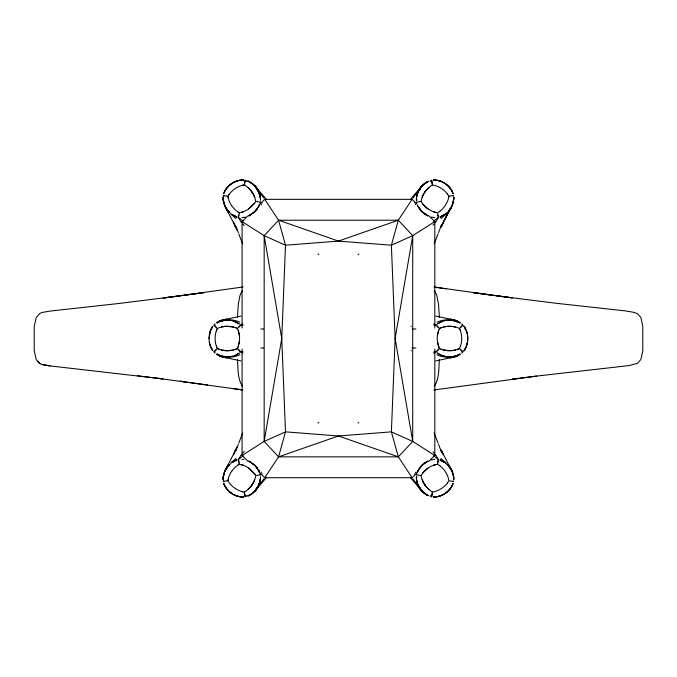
<?xml version="1.0" encoding="UTF-8"?>
<svg xmlns="http://www.w3.org/2000/svg" width="677" height="677" viewBox="0 0 677 677"><rect width="100%" height="100%" fill="white"/><g stroke="black" fill="none" stroke-linecap="round" stroke-linejoin="round"><path stroke-width="1.02" d="M238.355 459.565L241.494 454.411M438.468 217.478L435.328 222.589M223.029 478.419L223.038 479.781C222.767 474.154 225.373 468.653 229.258 464.676M416.617 198.936L416.609 199.385L416.634 198.759M416.651 476.278L416.634 478.241M260.45 200.443C260.789 192.2 255.356 184.102 247.774 180.987M416.372 476.557C416.084 482.1 418.589 487.542 422.372 491.502M237.424 317.361L238.312 304.201L239.853 296.103A15.106 7.337 -90 0 1 241.528 292.1L242.561 290.636M439.398 359.639C438.637 368.55 439.5 378.621 434.262 386.364M245.184 180.31L245.057 181.064M247.774 496.013C255.356 492.915 260.789 484.8 260.45 476.557M422.372 185.498C418.589 189.458 416.084 194.9 416.372 200.443M416.651 476.456L416.617 478.064M430.013 495.818L431.638 496.69L432.095 494.075M467.494 334.709C468.34 340.404 467.257 346.548 463.745 351.202M260.273 480.128L260.459 478.334M416.55 196.872L416.363 198.666M223.046 477.979L224.866 470.955L229.097 464.828L224.866 470.955L226.871 467.562M223.038 477.996L224.925 470.837L235.782 449.866L233.37 454.809L235.215 450.865M238.532 331.425L239.379 335.428A21.816 19.515 90 0 1 239.379 341.572L237.974 347.208M438.882 347.301L437.444 341.572A21.816 19.515 90 0 1 437.435 335.428L438.603 330.469L439.957 328.218M239.379 341.572L239.328 341.944A23.035 20.606 -90 0 1 239.209 342.68L238.287 346.319M437.444 335.428L437.494 335.056A23.035 20.606 -90 0 1 437.613 334.32L438.755 330.037M238.355 217.512L241.494 222.589M438.468 459.565L435.328 454.411M435.836 212.451L433.356 211.664A22.468 20.403 34.7 0 1 428.05 208.888C425.393 206.299 419.528 203.1 421.695 198.623A22.476 20.428 -55.3 0 1 422.177 197.202L423.734 193.876A22.705 20.623 -55.3 0 1 424.124 193.207L425.884 190.66A22.696 20.615 -55.3 0 1 426.366 190.068A23.196 21.072 -55.3 0 1 426.865 189.492L428.939 187.436A22.426 20.378 -55.4 0 1 430.107 186.497L432.451 184.889L435.218 185.549A22.476 20.471 34.4 0 1 447.412 193.91M439.889 211.199A22.612 20.555 -55.4 0 0 440.778 210.471L441.573 209.785A22.942 20.835 -55.3 0 0 444.586 206.417L445.034 205.791A22.527 20.471 -55.3 0 0 448.301 199.072L448.953 196.305L447.362 193.944M255.144 474.569L255.762 475.567L255.551 476.811M212.544 326.526L210.293 330.951L209.041 338.678M227.912 480.416L228.014 479.9L228.377 481.542M247.926 461.206L242.078 455.46L264.165 441.421L281.759 338.534L285.508 245.209L278.569 220.211L264.749 199.334L258.902 205.08M428.956 215.861L434.812 221.607L412.716 235.647L395.131 338.534L391.382 431.858L398.321 456.848L412.132 477.725L417.252 472.698M244.727 182.925L245.015 181.309M238.871 215.041L238.693 215.997M432.197 493.516L431.613 496.706M242.958 185.176L244.321 184.897L244.499 184.169M432.29 492.991L432.146 493.795M437.706 463.296L438.374 459.607L433.652 455.782M243.17 221.218L238.456 217.427L239.277 212.806L238.186 212.129M244.583 183.695L245.209 180.294L246.809 181.182M432.324 492.831L432.451 492.111L430.098 490.52A22.426 20.378 55.4 0 1 428.956 489.547L426.865 487.508A23.196 21.072 55.3 0 1 426.366 486.941A22.696 20.615 55.3 0 1 425.884 486.34L422.186 479.79A22.476 20.428 55.3 0 1 421.695 478.377C419.486 474.264 425.207 470.667 428.05 468.112A22.468 20.403 -34.7 0 1 433.356 465.353L437.545 464.194L439.898 465.784M437.664 463.508L437.554 464.134M238.592 216.547L238.431 217.351M259.714 481.618L260.053 479.841L259.672 481.804M437.926 462.095L438.4 459.607M416.804 196.973L417.667 193.444M227.98 480.061L228.521 477.928A22.51 20.496 -55.1 0 1 231.754 471.184M255.415 477.344L255.127 478.377A22.426 20.428 -55.1 0 1 254.662 479.798L253.782 481.787A23.39 21.249 -55.3 0 1 253.443 482.456L253.088 483.124A22.696 20.615 -55.3 0 1 252.707 483.793L250.939 486.34A22.696 20.615 -55.3 0 1 250.456 486.932A23.204 21.072 -55.3 0 1 249.957 487.508L247.884 489.564A22.476 20.42 -55.3 0 1 246.724 490.52L245.7 491.274M210.293 330.951C208.127 337.358 208.753 344.805 212.544 350.474M466.529 346.049C468.78 339.38 468.019 331.51 463.745 325.798M209.328 334.819L210.97 329.547L212.849 326.5M467.494 342.181L465.852 347.453L463.973 350.5M258.902 471.979L264.749 477.725L278.569 456.848L285.508 431.858L281.759 338.534L264.165 235.647L242.078 221.607L247.926 215.861M417.252 204.361L412.132 199.334L398.321 220.211L391.382 245.209L395.131 338.534L412.716 441.421L434.812 455.46L428.956 461.206M216.301 331.121L217.334 328.463L219.839 327.482A22.29 19.938 0 0 1 221.43 327.033L222.826 326.72A22.959 20.538 0 0 1 223.554 326.602A23.06 20.632 0 0 1 224.299 326.492A22.849 20.437 0 0 1 225.052 326.407L225.822 326.348A21.588 19.311 0 0 1 226.592 326.306L233.311 327.025A21.715 19.43 0 0 0 232.626 326.864A22.519 20.141 0 0 0 231.915 326.72A22.959 20.538 0 0 0 231.187 326.602A23.06 20.632 0 0 0 230.442 326.492A22.595 20.217 0 0 0 228.919 326.348A21.588 19.311 0 0 0 228.149 326.306A20.648 18.474 0 0 0 226.592 326.306L225.822 326.348M460.275 346.599L460.47 346.032M241.672 180.065C233.76 180.632 226.194 186.158 223.681 193.74C226.44 185.506 235.198 179.507 243.898 180.107M260.044 481.88C258.292 487.922 254.002 493.448 248.104 495.86M260.086 481.846C258.309 487.999 253.875 493.575 247.858 495.962M460.055 347.208L459.488 348.537L458.312 349.044M259.215 483.37L258.479 485.265L259.156 483.556M417.548 472.199L417.887 471.37M237.915 347.352C238.549 348.105 235.029 349.679 236.501 348.934M238.761 443.122L242.671 433.035M441.218 225.754L441.717 224.468M434.152 243.965L438.061 233.878M231.407 462.01L230.578 464.117M445.415 214.99L446.245 212.883M417.294 471.793L417.134 472.207L420.4 466.791L424.555 463.06M216.978 329.259L216.801 329.699M418.268 191.929L419.165 190.085L418.344 191.735M417.624 471.404L417.294 472.233C419.156 467.342 423.193 463.542 427.796 461.189L426.129 462.052M452.515 484.927L453.15 483.26C450.425 491.367 441.946 497.231 433.398 496.943C441.379 497.231 449.198 492.12 452.515 484.927C449.418 491.595 442.513 496.376 435.176 496.943M260.095 474.052L260.239 474.797M236.612 447.802L234.817 451.881L237.077 446.888M441.607 226.135L443.452 222.191L441.04 227.133L448.047 212.933L443.35 221.98L446.473 216.124L445.161 218.646C448.25 211.783 454.216 205.249 453.776 197.219L453.802 198.556L453.776 197.219M253.443 482.456L253.782 481.787M259.198 205.596L255.026 211.546L248.924 215.794M224.299 192.073C227.667 184.923 235.469 179.735 243.458 180.065L242.121 180.048M259.35 205.622L255.161 211.571L249.026 215.811L250.676 214.947M210.996 329.259L212.299 326.898M465.827 347.741L464.524 350.102M255.212 202.33L255.779 201.391L255.127 198.623A22.426 20.428 55.1 0 0 254.662 197.202L253.782 195.213A23.39 21.249 55.3 0 0 253.443 194.544L253.088 193.876A22.696 20.615 55.3 0 0 252.707 193.207L250.939 190.66A22.696 20.615 55.3 0 0 250.456 190.068A23.204 21.072 55.3 0 0 249.957 189.492L247.884 187.436A22.476 20.42 55.3 0 0 246.724 186.48L245.726 185.743M439.889 465.801A22.612 20.555 55.4 0 1 440.778 466.529L441.573 467.215A22.942 20.835 55.3 0 1 444.586 470.583L445.034 471.209A22.527 20.471 55.3 0 1 448.301 477.928L448.953 480.653L447.362 483.056M225.83 469.136L228.293 464.887L226.744 467.663L229.105 464.82L226.727 467.697L229.088 464.811M223.748 480.662L223.266 481.508L226.981 480.856M450.992 207.864L448.529 212.113L452.651 204.319L453.785 199.004L451.957 206.045L447.717 212.231M431.655 180.302L430.894 181.089M225.179 470.337L227.235 466.724M453.226 196.068L453.548 195.492L449.943 196.118M449.587 210.276L451.635 206.663M225.416 469.906L227.65 466.004M449.173 210.996L451.407 207.094M231.754 205.816A22.51 20.496 55.1 0 1 228.487 199.08L227.87 196.305L228.631 195.078M258.14 207.238L254.806 211.588L248.781 215.853M418.682 469.762L422.016 465.412L428.042 461.147M428.279 181.309L422.245 185.557L419.105 189.56L422.245 185.557L428.219 181.326M252.673 493.068L252.182 493.516L257.717 487.44M228.471 195.315L229.461 193.944A22.476 20.471 -34.9 0 1 241.587 185.49L242.603 185.261M216.175 349.696L214.034 351.888L215.125 353.14M239.836 326.026L240.978 324.689L242.679 324.021M438.011 349.941L435.844 352.311L433.83 353.039M228.801 194.832L229.088 194.434M231.788 471.209L232.236 470.583A22.832 20.733 -55.3 0 1 235.774 466.741L236.028 466.512A22.671 20.598 -55.3 0 1 236.925 465.793L238.439 464.701M245.209 496.639L244.744 494.151M254.467 203.379L254.848 202.855L248.772 208.888A22.045 20.022 -34.7 0 1 246.462 210.293L246.132 210.471A22.908 20.809 -34.7 0 1 243.466 211.664L241.012 212.443M412.835 198.183L422.27 185.845L419.74 188.807M263.988 478.817L255.178 490.707L266.112 477.962M254.29 203.625L248.772 208.888M257.556 208.761L253.765 212.815M419.435 189.128L424.64 183.484L428.143 181.368M422.727 473.13L425.926 469.77M254.823 491.138L257.116 488.278M254.84 490.817L257.082 488.193L254.552 491.155L256.448 488.938M421.644 186.293L426.552 182.181L421.644 186.293L410.711 199.038M420.857 187.47L421.509 186.7M255.314 490.3L255.965 489.53M420.366 188.062L421.974 186.183M415.847 204.242L415.416 204.725M260.975 472.758L261.576 472.097M259.63 482.439L260.493 481.457M223.275 481.516L223.748 480.983M460.292 327.66L460.749 327.203M238.084 327.786L240.673 325.205M216.843 349.027L217.334 348.537L219.839 349.518A22.239 19.963 -0.3 0 0 221.421 350.001M264.165 235.647L278.569 220.211L398.321 220.211L412.716 235.647L412.716 441.421L398.321 456.848L278.569 456.848L264.165 441.421L264.165 235.647L285.508 245.209L338.441 241.097L391.382 245.209L412.716 235.647M237.847 328.015L237.399 328.463L234.902 327.482A22.239 19.963 -0.3 0 0 233.32 326.999M438.899 349.053L439.424 348.537L441.92 349.518A22.239 19.963 -0.3 0 0 443.503 350.001M238.812 327.059L239.286 326.585M461.79 323.894L462.772 325.188L460.902 327.05M245.438 496.393L245.929 495.911M439.297 348.655L438.84 347.183M461.849 326.094L462.772 325.129L462.036 325.028M216.53 349.34L214.643 351.219M460.47 330.968L459.488 328.463L459.844 328.108M460.698 327.253L461.096 326.856M437.054 350.898L438.713 349.239M214.592 351.278L214.034 351.82M436.673 351.278L436.149 351.795M433.652 221.218L438.4 217.393L437.706 213.687M243.17 455.782L238.456 459.573L238.575 460.377M440.964 218.586L444.391 215.32M235.96 458.312L232.431 461.68M214.101 351.82L214.922 351.964M428.939 187.436L425.884 190.66A21.935 19.921 -55.3 0 0 424.124 193.207L423.734 193.876A23.263 21.131 -55.3 0 0 422.727 195.881A22.806 20.716 -55.3 0 0 422.44 196.55A22.011 19.997 -55.3 0 0 422.186 197.21M247.884 489.564L250.939 486.34A21.935 19.921 -55.3 0 0 252.707 483.793L253.088 483.124A23.263 21.122 -55.3 0 0 254.095 481.119A22.815 20.716 -55.4 0 0 254.374 480.45A22.028 19.988 -55.4 0 0 254.637 479.79M421.669 465.437L423.057 464.185M421.999 185.862L425.029 183.162M444.095 215.269L443.503 215.777L446.947 212.9M426.51 469.279L428.05 468.112M439.898 211.216L437.545 212.806L436.216 212.544M414.62 203.015L416.389 202.245M262.202 473.985L260.433 474.755M430.013 181.182L431.638 180.31L432.095 182.925M246.809 495.818L245.235 496.715L244.541 493.059M245.362 491.502L244.372 492.111L242.958 491.824M255.001 474.357L248.772 468.112A22.045 20.022 34.7 0 0 246.462 466.707L246.132 466.529A22.908 20.809 34.7 0 0 243.466 465.336L239.277 464.194L238.186 464.871M216.691 322.43L221.083 320.39L226.854 319.079M443.41 215.557L444.933 214.575L440.135 216.987L444.924 214.575M231.881 462.425L236.764 459.971L231.949 462.391M231.898 462.425L235.088 460.597M460.132 354.57L455.739 356.61L449.968 357.921M444.146 215.074L440.058 217.021L441.768 216.369M232.676 461.926L236.671 460.013M424.547 463.051L427.889 461.206M458.244 354.951L459.92 354.046M236.375 354.883L239.413 352.996L234.691 355.594M460.013 354.029C455.706 356.821 446.16 359.157 436.919 354.799M237.356 348.553L237.915 349.053M458.109 355.019L454.098 356.517M264.165 441.421L285.508 431.858L338.441 435.971L391.382 431.858L412.716 441.421M440.008 328.193L441.92 327.482A22.29 19.938 0 0 1 443.511 327.033A21.74 19.455 0 0 1 444.197 326.864L447.903 326.348A21.605 19.328 0 0 1 448.673 326.306L451 326.348A22.366 20.005 0 0 1 451.771 326.407A22.866 20.454 0 0 1 452.524 326.492A23.06 20.632 0 0 1 453.268 326.593A22.942 20.53 0 0 1 453.996 326.72A22.519 20.141 0 0 1 454.707 326.864L455.562 327.067A22.333 20.048 -0.3 0 1 456.992 327.456L459.488 328.463M461.79 353.106L462.797 351.905L460.902 349.941M442.149 321.406L437.401 324.004L440.473 322.108L445.72 320.466M458.194 349.095L458.583 348.934M239.903 322.201C232.744 319.002 223.943 318.647 217.114 322.87L218.578 322.049L216.902 322.954C223.706 318.892 233.057 319.205 239.413 324.004L232.913 320.856M451.271 356.787L454.944 356.161C449.037 357.642 442.309 356.762 437.401 352.996L440.473 354.892L445.703 356.542M215.125 323.86L214.017 325.045L215.921 327.059M235.867 349.188L234.902 349.518A22.29 19.938 0 0 1 233.311 349.967A21.74 19.455 0 0 1 232.626 350.136L228.919 350.652A21.605 19.328 0 0 1 228.149 350.694L225.822 350.652A22.366 20.005 0 0 1 225.052 350.593A22.866 20.454 0 0 1 224.299 350.508A23.06 20.632 0 0 1 223.554 350.407A22.942 20.53 0 0 1 222.826 350.28A22.519 20.141 0 0 1 222.115 350.136A21.749 19.455 0 0 1 221.43 349.975L225.822 350.652A21.605 19.328 0 0 0 226.592 350.694A20.648 18.474 0 0 0 228.149 350.694L228.919 350.652M239.903 354.799C232.736 357.989 223.952 358.361 217.114 354.13L221.938 356.187L220.177 355.628L220.914 355.941M436.919 322.201C443.553 319.273 451.491 318.689 458.109 321.981M221.083 320.39L219.407 321.008M455.739 356.61L457.415 355.992M243.466 211.664L241.114 212.417M433.441 465.311L435.776 464.566M457.55 349.324L458.041 349.146L456.983 349.518A22.392 20.031 0 0 1 455.562 349.924L453.996 350.28A22.959 20.538 0 0 1 453.268 350.398A23.06 20.632 0 0 1 452.524 350.508A22.849 20.437 0 0 1 451.771 350.593L451 350.652A21.588 19.311 0 0 1 450.23 350.694L443.511 349.975A21.715 19.43 0 0 0 444.197 350.136A22.519 20.141 0 0 0 444.907 350.28A22.959 20.538 0 0 0 445.635 350.398A22.959 20.538 0 0 0 447.142 350.593A22.341 19.988 0 0 0 447.903 350.652M441.353 327.676L440.837 327.863M398.321 220.211L338.441 241.097L278.569 220.211M278.569 456.848L338.441 435.971L398.321 456.848M235.85 460.301L237.153 459.895M222.725 320.483L220.177 321.372L225.551 320.213M234.674 355.594L229.266 356.779L221.828 356.144L223.689 356.551M240.944 316.066L223.376 319.874L225.966 319.282M435.87 360.934L453.446 357.126L450.857 357.718M240.919 212.468L240.03 212.671M216.716 327.846L214.067 325.205L214.922 325.036M242.984 185.168L243.517 185.041M233.311 349.975L232.626 350.136A22.51 20.141 0 0 1 231.915 350.28A22.95 20.522 0 0 1 231.187 350.398A23.069 20.632 0 0 1 230.442 350.508M443.511 327.025L444.197 326.864A22.51 20.141 0 0 1 444.907 326.72A22.95 20.522 0 0 1 445.635 326.602A22.967 20.538 0 0 1 447.142 326.407A22.29 19.938 0 0 1 447.869 326.348L448.673 326.306A20.648 18.474 0 0 1 450.239 326.306A21.605 19.328 0 0 1 451 326.348L454.707 326.864A21.672 19.379 0 0 1 455.409 326.983M227.15 480.831L227.692 480.729M221.641 320.229L225.238 319.459L222.411 320.06M455.181 356.771L451.584 357.541L454.411 356.94M243.779 217.444L245.548 217.063M431.266 459.928L434.846 459.37M239.819 212.713L239.421 212.781M421.035 201.391L420.315 201.526M448.953 196.305L449.672 196.169M416.448 202.228L420.053 201.568M256.473 475.482L260.374 474.772M244.321 184.897L245.59 185.65M243.009 286.997L163.039 298.075L203.777 292.684L184.593 295.189M433.906 389.986L536.717 376.082L628.857 365.605L637.539 363.295L640.874 359.538L642.795 350.61L642.795 326.39L640.874 317.462L637.539 313.705L633.833 312.309L625.066 310.878L555.25 303.169L496.563 295.798M432.451 492.111L435.218 491.451A22.476 20.471 -34.4 0 0 447.412 483.09M180.26 295.798L118.991 303.474L50.039 311.09L42.084 312.478L39.808 313.476L36.16 317.606L34.214 326.475L34.214 350.525L36.16 359.394L39.808 363.524L42.084 364.522L50.039 365.91L163.039 378.925L137.736 375.794M445.703 320.458L453.125 320.449L460.013 322.971M536.717 376.082L512.362 379.112L517.16 378.536M225.052 326.407L222.826 326.72A22.519 20.141 0 0 0 222.115 326.864A21.715 19.43 0 0 0 221.43 327.025M241.985 217.639L243.771 217.444M243.898 496.893C235.198 497.493 226.44 491.494 223.681 483.26C226.397 491.375 234.902 497.256 243.458 496.935L242.121 496.952M240.809 325.188L243.305 324.968M436.064 351.812L433.678 352.032M462.036 351.972L462.78 351.82L460.191 349.239M433.373 180.074C441.92 179.727 450.425 185.633 453.15 193.74C450.425 185.625 441.92 179.743 433.365 180.065L434.736 180.04M436.039 325.188L433.678 324.968M240.758 351.812L243.305 352.032M248.104 181.14L254.577 185.557L257.717 189.56M434.702 496.952L433.365 496.935M264.749 199.334L412.132 199.334M264.749 477.725L412.132 477.725M434.837 217.639L431.274 217.063M241.977 459.37L243.779 459.556M435.176 180.057C442.513 180.624 449.41 185.405 452.524 192.073M241.647 496.943C234.039 496.343 226.795 491.223 223.969 484.097M226.964 196.135L223.275 195.467L223.748 196.338M451.331 320.229L456.645 321.372L454.098 320.483M256.701 201.56L260.374 202.228M492.23 295.189L473.248 292.709L512.362 297.888L434.651 287.124M158.198 378.35L242.248 389.884M207.585 384.976L180.26 381.202L184.593 381.811M244.321 492.103L244.499 492.831M433.906 287.014L446.135 288.783M231.872 388.386L243.009 390.003M239.421 464.219L239.15 463.474M256.507 201.518L256.016 201.433M260.239 202.203L260.095 202.948M42.084 364.522L50.039 365.91M227.692 196.271L227.15 196.169M255.779 201.391L256.253 201.475M416.448 474.772L420.205 475.457M420.315 475.474L421.035 475.609M449.841 480.856L453.548 481.533L453.226 480.932M433.83 323.961L435.903 324.732L438.747 327.795M455.181 320.229L451.584 319.459L455.739 320.39L460.132 322.43M221.641 356.771L225.238 357.541L221.083 356.61L216.691 354.57M449.968 319.079L454.411 320.06M222.411 356.94L226.854 357.921M450.857 319.282L453.446 319.874L435.87 316.066M225.966 357.718L223.376 357.126L240.944 360.934M242.679 352.979L240.919 352.268L238.812 349.95M231.881 214.575L237.153 217.105M241.046 464.566L243.466 465.336M435.641 212.392L433.356 211.664M260.433 202.245L262.202 203.015M416.389 474.755L414.62 473.985M242.044 491.587L242.925 491.824L241.604 491.451A22.476 20.471 34.9 0 1 229.418 483.082L228.843 482.219M231.949 214.609L236.722 216.995M235.85 216.699L236.671 216.987M440.989 460.301L440.152 460.013L444.933 462.425L440.058 459.979L444.146 461.926M218.781 349.146L219.272 349.324M428.042 215.853L424.547 213.949M236.045 327.888L236.451 328.04M248.781 461.147L255.026 465.454L259.198 471.404M441.353 349.324L440.837 349.137M457.415 321.008L455.739 320.39M219.407 355.992L221.083 356.61M218.722 349.129L218.18 348.917M231.898 214.575L235.833 216.699M247.858 181.038C253.875 183.425 258.309 189.001 260.086 195.154M235.461 216.547L232.676 215.074M441.387 460.462L444.924 462.425M217.376 348.553L216.843 347.411M237.356 328.447L238.431 331.121M428.219 495.674C422.583 493.127 418.394 487.626 416.778 481.88C418.462 487.812 422.643 493.084 428.279 495.691M428.143 495.632L421.999 491.138L410.711 477.962M426.129 214.947L427.796 215.811M249.018 461.189L255.161 465.429L259.359 471.378L258.538 469.77M427.889 215.794L421.796 211.546L417.624 205.596M248.924 461.206L250.575 462.078M459.92 322.954L458.244 322.049M426.408 214.99L422.016 211.588L418.682 207.238M250.405 462.01L254.806 465.412L258.14 469.762M238.084 212.062L236.925 211.216A22.671 20.598 55.3 0 1 236.028 210.479L235.765 210.259A22.832 20.733 55.3 0 1 232.236 206.417L231.788 205.791M428.05 208.888L426.51 207.721M248.772 468.112L254.095 473.13M424.555 213.94L420.392 210.208L417.464 205.622M446.947 464.1L443.503 461.223L444.095 461.731M37.582 361.594L39.808 363.524M425.926 207.23L422.727 203.87M460.165 349.214L460.597 349.645M428.939 489.564L425.884 486.34A21.935 19.921 55.3 0 1 424.073 483.725M421.644 490.707L426.552 494.819L421.644 490.707L419.105 487.44L425.029 493.838M252.673 183.932L252.182 183.484L256.947 188.443L260.044 195.12M247.884 187.436L250.939 190.66A21.935 19.921 55.3 0 1 252.749 193.275M436.123 325.18L438.011 327.05M238.084 349.214L240.673 351.795M229.258 212.324C225.373 208.347 222.775 202.846 223.038 197.219L223.021 198.556M232.431 215.32L235.96 218.688M444.391 461.68L440.964 458.414M245.929 181.089L245.438 180.607M430.894 495.911L431.672 496.715M439.297 328.345L438.95 327.998M217.334 328.463L217.089 328.218M261.576 204.903L260.975 204.242M421.669 211.562L419.266 208.761M255.153 465.437L257.556 468.239M415.416 472.275L415.847 472.758M255.314 186.7L257.082 188.807L254.552 185.845L255.965 187.47M420.857 489.53L422.27 491.155L412.835 478.817M451.957 470.955L447.717 464.82C451.483 468.797 454.064 474.213 453.776 479.781C454.055 474.222 451.457 468.831 447.725 464.828L450.095 467.697L448.529 464.887L451.897 470.837L453.776 477.979M223.275 195.484L223.748 196.017M259.63 194.561L260.493 195.543M266.112 199.038L255.178 186.293L263.988 198.183M254.84 186.183L256.448 188.062M420.366 488.938L421.974 490.817M419.74 488.193L421.509 490.3M421.999 491.138L419.435 487.872M255.178 186.293L257.116 188.722M434.262 290.636L435.294 292.1A15.106 7.337 90 0 1 436.97 296.103L438.51 304.201L439.398 317.361M242.561 386.364C237.322 378.621 238.186 368.55 237.424 359.639M254.467 473.621L254.831 474.112M463.973 326.5L466.555 331.231M212.849 350.5L210.268 345.769M464.524 326.898L465.624 328.887M227.65 210.996L225.416 207.094L228.293 212.113L224.925 206.163L223.038 199.004M252.699 193.207L253.088 193.876A23.196 21.072 55.3 0 1 254.087 195.873A22.815 20.716 55.4 0 1 254.374 196.55A22.028 19.988 55.4 0 1 254.637 197.21M449.173 466.004L451.635 470.337M225.179 206.663L227.235 210.276L224.866 206.045L223.046 199.021M210.996 347.741L212.299 350.102M450.992 469.136L441.04 449.866L443.452 454.809L441.607 450.865M225.83 207.864L235.782 227.133L233.37 222.191L235.215 226.135M253.443 194.544L253.782 195.213M418.268 485.07L419.165 486.915L418.344 485.265M237.077 230.112L234.817 225.119L236.612 229.198M459.844 329.259L460.022 329.699M216.953 347.69L216.708 347.056M259.156 193.444L258.479 191.735L259.215 193.63M445.415 462.01L446.245 464.117M230.578 212.883L231.407 214.99M441.218 451.246L441.717 452.532M434.152 433.035L438.061 443.122M238.761 233.878L242.671 243.965M216.301 345.879L216.665 346.929M238.126 330.198L238.287 330.681M438.823 347.149L438.527 346.319M438.383 345.879L437.613 342.68A23.052 20.623 90 0 1 437.494 341.944L437.444 341.572M417.667 483.556L416.804 480.027M238.575 331.578L239.209 334.32A23.052 20.623 90 0 1 239.328 335.056L239.379 335.428M438.391 217.351L437.951 215.041M467.494 334.819L466.529 330.951M209.328 342.181L210.293 346.049M239.116 463.28L238.439 459.607M228.073 197.388L227.912 196.584M259.672 195.196L260.053 197.159L259.714 195.382M238.913 462.163L238.609 460.538M431.613 180.294L432.197 183.484M432.451 184.889L432.324 184.203M432.146 183.205L432.29 184.009M416.363 478.334L416.55 480.128M260.459 198.666L260.273 196.872M416.651 200.544L416.617 199.207L416.651 200.722M434.812 221.607L434.812 327.998M434.812 349.07L434.812 455.46M242.078 221.607L242.078 327.998M242.078 349.07L242.078 455.46M425.825 469.66A23.018 21.063 -34.4 0 1 426.408 469.161M422.186 479.79A22.011 19.997 55.3 0 0 422.44 480.45A22.806 20.716 55.3 0 0 422.727 481.119A23.204 21.072 55.3 0 0 423.734 483.124A22.705 20.623 55.3 0 0 424.124 483.793M423.37 482.456A23.39 21.249 55.3 0 1 423.04 481.787M425.41 485.731A20.97 19.041 55.3 0 1 424.521 484.444M252.293 484.453A20.97 19.049 -55.3 0 1 251.404 485.739M426.408 207.839A23.018 21.063 34.4 0 1 425.825 207.34M423.04 195.213A23.39 21.249 -55.3 0 1 423.37 194.544M424.53 192.547A20.97 19.049 -55.3 0 1 425.418 191.261M251.412 191.269A20.97 19.049 55.3 0 1 252.301 192.556M216.259 345.905A22.189 19.912 89.7 0 1 216.242 331.095M263.683 347.97A117.036 4.917 -3.2 0 1 260.882 348.046M238.312 444.357A234.504 2.97 -69.3 0 1 235.655 451.195M230.417 350.356A22.603 20.065 -0.2 0 1 228.902 350.5M242.823 453.04A32.462 1.202 -47.4 0 1 244.185 451.398M318.021 423.083A106.831 2.674 -46.4 0 1 318.791 422.262M225.018 326.416A22.29 19.938 0 0 1 225.788 326.348M260.882 328.954A117.036 4.917 3.2 0 1 263.683 329.03M235.655 225.805A234.504 2.97 69.3 0 1 238.312 232.643M244.185 225.602A32.462 1.202 47.4 0 1 242.823 223.96M318.791 254.738A106.831 2.674 46.4 0 1 318.021 253.917M460.521 330.951A22.206 19.938 89.7 0 1 460.538 346.057M412.208 329.047A117.036 4.917 -3.2 0 1 415.94 328.954M438.51 232.643A234.504 2.97 -69.3 0 1 441.675 224.485M411.066 326.297A59.923 2.666 -2.6 0 1 411.388 326.297M433.999 223.96A32.462 1.202 -47.4 0 1 432.992 225.17M358.802 253.917A106.831 2.674 -46.4 0 1 358.031 254.738M455.562 349.933A21.613 19.328 0 0 1 454.707 350.136A22.519 20.141 0 0 1 453.996 350.28L451.771 350.593A22.392 20.031 0 0 1 451.017 350.652L450.23 350.694A20.648 18.474 0 0 1 448.665 350.694M448.792 350.669A21.613 19.328 0 0 1 448.013 350.627M415.94 348.046A117.036 4.917 3.2 0 1 412.208 347.953M441.675 452.515A234.504 2.97 69.3 0 1 438.51 444.357M411.388 350.703A59.923 2.666 2.6 0 1 411.066 350.703M432.992 451.83A32.462 1.202 47.4 0 1 433.999 453.04M358.031 422.262A106.831 2.674 46.4 0 1 358.802 423.083M418.039 191.65L416.778 195.12L419.875 188.443L417.819 191.929L422.245 185.557L418.039 191.65M258.555 485.07L257.658 486.915L258.555 485.07M420.129 188.511L419.071 190.279L420.129 188.511M256.811 488.295L257.751 486.721L255.61 489.979L256.811 488.295M421.212 187.021L419.765 189.035L421.212 187.021M218.392 354.892L216.809 354.029L218.493 354.917M226.871 209.438L224.899 206.079L229.097 212.172L226.871 209.438M450.061 467.68L447.556 464.676L450.095 467.697M229.105 212.18L226.727 209.286L229.105 212.231M257.057 189.035L255.61 187.021L257.057 189.035M420.011 488.295L421.212 489.979L419.071 486.721L420.011 488.295M419.875 488.557L417.819 485.07L419.875 488.557M257.751 190.279L256.693 188.511L258.555 191.929L257.751 190.279"/></g></svg>
